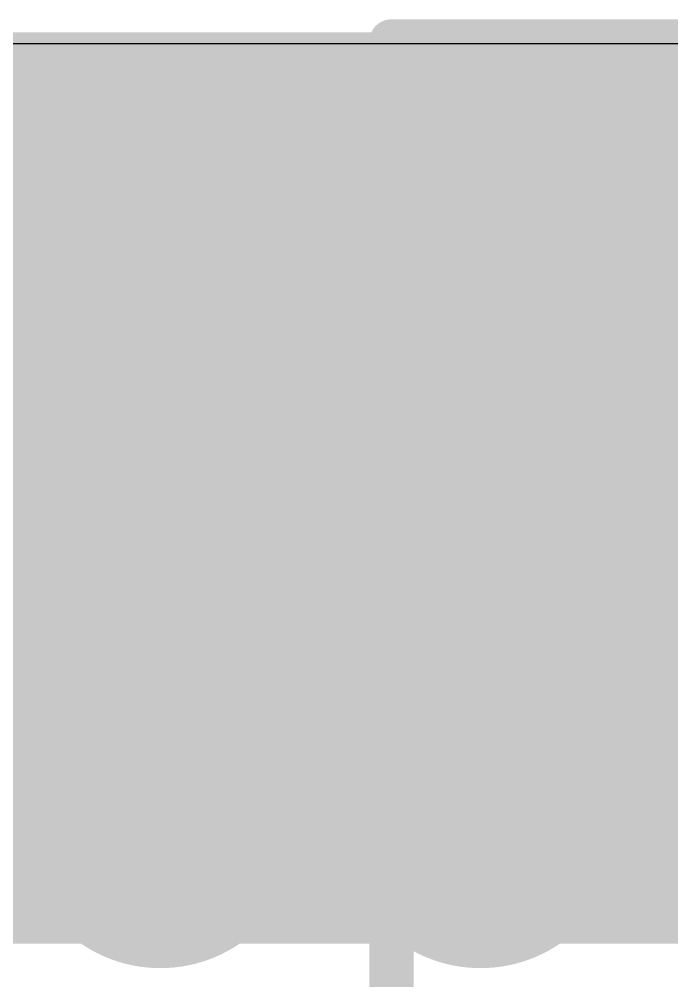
# Model space of a CAD drawing. Header units: inches. Extents: x -4 to 5258, y -4 to 5281.
# Drawn here: x 101.127 to 102.991, y 24.616 to 27.363 of the extents above; entities that cross this region are included whole.
import ezdxf

# ---------------------------------------------------------------- set-up
doc = ezdxf.new("R2010")
doc.units = ezdxf.units.IN
for name, color, linetype in [('Bottom Layer', 5, 'Continuous'), ('Bottom Solder', 6, 'Continuous'), ('Drill Drawing', 1, 'Continuous'), ('Layer 1', 16, 'Continuous'), ('Layer 2', 76, 'Continuous'), ('Top Layer', 1, 'Continuous'), ('Top Overlay', 2, 'Continuous'), ('Top Paste', 8, 'Continuous'), ('Top Solder', 216, 'Continuous'), ('Via Holes', 16, 'Continuous')]:
    doc.layers.add(name, color=color, linetype=linetype)

# ---------------------------------------------------------------- blocks, each defined once
blk = doc.blocks.new('RES_2010_66')
at = {"layer": 'Top Layer'}
blk.add_hatch(color=1, dxfattribs=at).paths.add_polyline_path([(-2.8, 1.4), (-1.9, 1.4), (-1.9, -1.4), (-2.8, -1.4)])
at = {"layer": 'Top Paste'}
blk.add_hatch(color=8, dxfattribs=at).paths.add_polyline_path([(-2.8, 1.4), (-1.9, 1.4), (-1.9, -1.4), (-2.8, -1.4)])
at = {"layer": 'Top Solder'}
blk.add_hatch(color=216, dxfattribs=at).paths.add_polyline_path([(-2.9016, 1.5016), (-1.7984, 1.5016), (-1.7984, -1.5016), (-2.9016, -1.5016)])
at = {"layer": 'Top Overlay'}
for points in [[(-2.921, -1.524, 0.127, 0.127, 0), (-2.921, 1.524, 0.127, 0.127, 0)], [(2.921, -1.524, 0.127, 0.127, 0), (-2.921, -1.524, 0.127, 0.127, 0)]]:
    blk.add_lwpolyline(points, format="xyseb", dxfattribs=at)
blk.add_lwpolyline([(-2.9527, -1.524, 0.0635, 0.0635, 1), (-2.8893, -1.524, 0.0635, 0.0635, 1)], format="xyseb", close=True, dxfattribs=at)
blk.add_lwpolyline([(-2.9527, -1.524, 0.0635, 0.0635, 1), (-2.8893, -1.524, 0.0635, 0.0635, 1)], format="xyseb", close=True, dxfattribs=at)

msp = doc.modelspace()

# ---------------------------------------------------------------- hatches: boundary and pattern name
at = {"layer": 'Bottom Layer'}
h = msp.add_hatch(color=5, dxfattribs=at)
edge = h.paths.add_edge_path()
edge.add_arc((101.5301, 26.7808), 0.3, 0, 360)
h = msp.add_hatch(color=5, dxfattribs=at)
edge = h.paths.add_edge_path()
edge.add_arc((101.5301, 25.9172), 0.3, 0, 360)
h = msp.add_hatch(color=5, dxfattribs=at)
edge = h.paths.add_edge_path()
edge.add_arc((102.4445, 25.9172), 0.3, 0, 360)
h = msp.add_hatch(color=5, dxfattribs=at)
edge = h.paths.add_edge_path()
edge.add_arc((101.5301, 25.0536), 0.3, 0, 360)
h = msp.add_hatch(color=5, dxfattribs=at)
edge = h.paths.add_edge_path()
edge.add_arc((102.4445, 25.0536), 0.3, 0, 360)
at = {"layer": 'Bottom Solder'}
h = msp.add_hatch(color=6, dxfattribs=at)
edge = h.paths.add_edge_path()
edge.add_arc((101.5301, 26.7808), 0.4016, 0, 360)
h = msp.add_hatch(color=6, dxfattribs=at)
edge = h.paths.add_edge_path()
edge.add_arc((101.5301, 25.9172), 0.4016, 0, 360)
h = msp.add_hatch(color=6, dxfattribs=at)
edge = h.paths.add_edge_path()
edge.add_arc((102.4445, 25.9172), 0.4016, 0, 360)
h = msp.add_hatch(color=6, dxfattribs=at)
edge = h.paths.add_edge_path()
edge.add_arc((101.5301, 25.0536), 0.4016, 0, 360)
h = msp.add_hatch(color=6, dxfattribs=at)
edge = h.paths.add_edge_path()
edge.add_arc((102.4445, 25.0536), 0.4016, 0, 360)
at = {"layer": 'Layer 1'}
h = msp.add_hatch(color=16, dxfattribs=at)
edge = h.paths.add_edge_path()
edge.add_arc((101.5301, 26.7808), 0.3, 0, 360)
h = msp.add_hatch(color=16, dxfattribs=at)
edge = h.paths.add_edge_path()
edge.add_arc((101.5301, 25.9172), 0.3, 0, 360)
h = msp.add_hatch(color=16, dxfattribs=at)
edge = h.paths.add_edge_path()
edge.add_arc((102.4445, 25.9172), 0.3, 0, 360)
h = msp.add_hatch(color=16, dxfattribs=at)
edge = h.paths.add_edge_path()
edge.add_arc((101.5301, 25.0536), 0.3, 0, 360)
h = msp.add_hatch(color=16, dxfattribs=at)
edge = h.paths.add_edge_path()
edge.add_arc((102.4445, 25.0536), 0.3, 0, 360)
at = {"layer": 'Layer 2'}
h = msp.add_hatch(color=76, dxfattribs=at)
edge = h.paths.add_edge_path()
edge.add_arc((101.5301, 26.7808), 0.3, 0, 360)
h = msp.add_hatch(color=76, dxfattribs=at)
edge = h.paths.add_edge_path()
edge.add_arc((101.5301, 25.9172), 0.3, 0, 360)
h = msp.add_hatch(color=76, dxfattribs=at)
edge = h.paths.add_edge_path()
edge.add_arc((102.4445, 25.9172), 0.3, 0, 360)
h = msp.add_hatch(color=76, dxfattribs=at)
edge = h.paths.add_edge_path()
edge.add_arc((101.5301, 25.0536), 0.3, 0, 360)
h = msp.add_hatch(color=76, dxfattribs=at)
edge = h.paths.add_edge_path()
edge.add_arc((102.4445, 25.0536), 0.3, 0, 360)
at = {"layer": 'Top Layer'}
msp.add_hatch(color=1, dxfattribs=at).paths.add_polyline_path([(106.3405, 27.3251), (101.1005, 27.3251), (101.1005, 24.7222), (106.3405, 24.7222)])
h = msp.add_hatch(color=1, dxfattribs=at)
edge = h.paths.add_edge_path()
edge.add_arc((101.5301, 26.7808), 0.3, 0, 360)
h = msp.add_hatch(color=1, dxfattribs=at)
edge = h.paths.add_edge_path()
edge.add_arc((101.5301, 25.9172), 0.3, 0, 360)
h = msp.add_hatch(color=1, dxfattribs=at)
edge = h.paths.add_edge_path()
edge.add_arc((102.4445, 25.9172), 0.3, 0, 360)
h = msp.add_hatch(color=1, dxfattribs=at)
edge = h.paths.add_edge_path()
edge.add_arc((101.5301, 25.0536), 0.3, 0, 360)
h = msp.add_hatch(color=1, dxfattribs=at)
edge = h.paths.add_edge_path()
edge.add_arc((102.4445, 25.0536), 0.3, 0, 360)
at = {"layer": 'Top Solder'}
h = msp.add_hatch(color=216, dxfattribs=at)
edge = h.paths.add_edge_path()
edge.add_arc((101.5301, 26.7808), 0.4016, 0, 360)
h = msp.add_hatch(color=216, dxfattribs=at)
edge = h.paths.add_edge_path()
edge.add_arc((101.5301, 25.9172), 0.4016, 0, 360)
h = msp.add_hatch(color=216, dxfattribs=at)
edge = h.paths.add_edge_path()
edge.add_arc((102.4445, 25.9172), 0.4016, 0, 360)
h = msp.add_hatch(color=216, dxfattribs=at)
edge = h.paths.add_edge_path()
edge.add_arc((101.5301, 25.0536), 0.4016, 0, 360)
h = msp.add_hatch(color=216, dxfattribs=at)
edge = h.paths.add_edge_path()
edge.add_arc((102.4445, 25.0536), 0.4016, 0, 360)
at = {"layer": 'Via Holes'}
h = msp.add_hatch(color=7, dxfattribs=at)
edge = h.paths.add_edge_path()
edge.add_arc((101.5301, 26.7808), 0.15, 0, 360)
h = msp.add_hatch(color=7, dxfattribs=at)
edge = h.paths.add_edge_path()
edge.add_arc((101.5301, 25.9172), 0.15, 0, 360)
h = msp.add_hatch(color=7, dxfattribs=at)
edge = h.paths.add_edge_path()
edge.add_arc((102.4445, 25.9172), 0.15, 0, 360)
h = msp.add_hatch(color=7, dxfattribs=at)
edge = h.paths.add_edge_path()
edge.add_arc((101.5301, 25.0536), 0.15, 0, 360)
h = msp.add_hatch(color=7, dxfattribs=at)
edge = h.paths.add_edge_path()
edge.add_arc((102.4445, 25.0536), 0.15, 0, 360)

# ---------------------------------------------------------------- linework, layer by layer
at = {"layer": 'Drill Drawing'}
for points in [[(101.4031, 26.9078, 0.0508, 0.0508, 0), (101.4031, 27.0348, 0.0508, 0.0508, 0)], [(101.4031, 27.0348, 0.0508, 0.0508, 0), (101.6571, 27.0348, 0.0508, 0.0508, 0)], [(101.6571, 26.9078, 0.0508, 0.0508, 0), (101.6571, 27.0348, 0.0508, 0.0508, 0)], [(101.4539, 26.857, 0.0508, 0.0508, 0), (101.4539, 26.9332, 0.0508, 0.0508, 0)], [(101.4539, 26.9332, 0.0508, 0.0508, 0), (101.6063, 26.9332, 0.0508, 0.0508, 0)], [(101.6063, 26.857, 0.0508, 0.0508, 0), (101.6063, 26.9332, 0.0508, 0.0508, 0)], [(101.2761, 26.6538, 0.0508, 0.0508, 0), (101.2761, 26.9078, 0.0508, 0.0508, 0)], [(101.2761, 26.9078, 0.0508, 0.0508, 0), (101.4031, 26.9078, 0.0508, 0.0508, 0)], [(101.6571, 26.9078, 0.0508, 0.0508, 0), (101.7841, 26.9078, 0.0508, 0.0508, 0)], [(101.7841, 26.6538, 0.0508, 0.0508, 0), (101.7841, 26.9078, 0.0508, 0.0508, 0)], [(101.3777, 26.7046, 0.0508, 0.0508, 0), (101.3777, 26.857, 0.0508, 0.0508, 0)], [(101.3777, 26.857, 0.0508, 0.0508, 0), (101.4539, 26.857, 0.0508, 0.0508, 0)], [(101.6063, 26.857, 0.0508, 0.0508, 0), (101.6825, 26.857, 0.0508, 0.0508, 0)], [(101.6825, 26.7046, 0.0508, 0.0508, 0), (101.6825, 26.857, 0.0508, 0.0508, 0)], [(101.3777, 26.7046, 0.0508, 0.0508, 0), (101.4539, 26.7046, 0.0508, 0.0508, 0)], [(101.4539, 26.6284, 0.0508, 0.0508, 0), (101.4539, 26.7046, 0.0508, 0.0508, 0)], [(101.6063, 26.7046, 0.0508, 0.0508, 0), (101.6825, 26.7046, 0.0508, 0.0508, 0)], [(101.6063, 26.6284, 0.0508, 0.0508, 0), (101.6063, 26.7046, 0.0508, 0.0508, 0)], [(101.2761, 26.6538, 0.0508, 0.0508, 0), (101.4031, 26.6538, 0.0508, 0.0508, 0)], [(101.4031, 26.5268, 0.0508, 0.0508, 0), (101.4031, 26.6538, 0.0508, 0.0508, 0)], [(101.6571, 26.6538, 0.0508, 0.0508, 0), (101.7841, 26.6538, 0.0508, 0.0508, 0)], [(101.6571, 26.5268, 0.0508, 0.0508, 0), (101.6571, 26.6538, 0.0508, 0.0508, 0)], [(101.4539, 26.6284, 0.0508, 0.0508, 0), (101.6063, 26.6284, 0.0508, 0.0508, 0)], [(101.4031, 26.5268, 0.0508, 0.0508, 0), (101.6571, 26.5268, 0.0508, 0.0508, 0)], [(101.4031, 26.0442, 0.0508, 0.0508, 0), (101.4031, 26.1712, 0.0508, 0.0508, 0)], [(101.4031, 26.1712, 0.0508, 0.0508, 0), (101.6571, 26.1712, 0.0508, 0.0508, 0)], [(101.6571, 26.0442, 0.0508, 0.0508, 0), (101.6571, 26.1712, 0.0508, 0.0508, 0)], [(102.3175, 26.0442, 0.0508, 0.0508, 0), (102.3175, 26.1712, 0.0508, 0.0508, 0)], [(102.3175, 26.1712, 0.0508, 0.0508, 0), (102.5715, 26.1712, 0.0508, 0.0508, 0)], [(102.5715, 26.0442, 0.0508, 0.0508, 0), (102.5715, 26.1712, 0.0508, 0.0508, 0)], [(101.4539, 25.9934, 0.0508, 0.0508, 0), (101.4539, 26.0696, 0.0508, 0.0508, 0)], [(101.4539, 26.0696, 0.0508, 0.0508, 0), (101.6063, 26.0696, 0.0508, 0.0508, 0)], [(101.6063, 25.9934, 0.0508, 0.0508, 0), (101.6063, 26.0696, 0.0508, 0.0508, 0)], [(102.3683, 25.9934, 0.0508, 0.0508, 0), (102.3683, 26.0696, 0.0508, 0.0508, 0)], [(102.3683, 26.0696, 0.0508, 0.0508, 0), (102.5207, 26.0696, 0.0508, 0.0508, 0)], [(102.5207, 25.9934, 0.0508, 0.0508, 0), (102.5207, 26.0696, 0.0508, 0.0508, 0)], [(101.2761, 25.7902, 0.0508, 0.0508, 0), (101.2761, 26.0442, 0.0508, 0.0508, 0)], [(101.2761, 26.0442, 0.0508, 0.0508, 0), (101.4031, 26.0442, 0.0508, 0.0508, 0)], [(101.6571, 26.0442, 0.0508, 0.0508, 0), (101.7841, 26.0442, 0.0508, 0.0508, 0)], [(101.7841, 25.7902, 0.0508, 0.0508, 0), (101.7841, 26.0442, 0.0508, 0.0508, 0)], [(102.1905, 25.7902, 0.0508, 0.0508, 0), (102.1905, 26.0442, 0.0508, 0.0508, 0)], [(102.1905, 26.0442, 0.0508, 0.0508, 0), (102.3175, 26.0442, 0.0508, 0.0508, 0)], [(102.5715, 26.0442, 0.0508, 0.0508, 0), (102.6985, 26.0442, 0.0508, 0.0508, 0)], [(102.6985, 25.7902, 0.0508, 0.0508, 0), (102.6985, 26.0442, 0.0508, 0.0508, 0)], [(101.3777, 25.841, 0.0508, 0.0508, 0), (101.3777, 25.9934, 0.0508, 0.0508, 0)], [(101.3777, 25.9934, 0.0508, 0.0508, 0), (101.4539, 25.9934, 0.0508, 0.0508, 0)], [(101.6063, 25.9934, 0.0508, 0.0508, 0), (101.6825, 25.9934, 0.0508, 0.0508, 0)], [(101.6825, 25.841, 0.0508, 0.0508, 0), (101.6825, 25.9934, 0.0508, 0.0508, 0)], [(102.2921, 25.841, 0.0508, 0.0508, 0), (102.2921, 25.9934, 0.0508, 0.0508, 0)], [(102.2921, 25.9934, 0.0508, 0.0508, 0), (102.3683, 25.9934, 0.0508, 0.0508, 0)], [(102.5207, 25.9934, 0.0508, 0.0508, 0), (102.5969, 25.9934, 0.0508, 0.0508, 0)], [(102.5969, 25.841, 0.0508, 0.0508, 0), (102.5969, 25.9934, 0.0508, 0.0508, 0)], [(101.3777, 25.841, 0.0508, 0.0508, 0), (101.4539, 25.841, 0.0508, 0.0508, 0)], [(101.4539, 25.7648, 0.0508, 0.0508, 0), (101.4539, 25.841, 0.0508, 0.0508, 0)], [(101.6063, 25.841, 0.0508, 0.0508, 0), (101.6825, 25.841, 0.0508, 0.0508, 0)], [(101.6063, 25.7648, 0.0508, 0.0508, 0), (101.6063, 25.841, 0.0508, 0.0508, 0)], [(102.2921, 25.841, 0.0508, 0.0508, 0), (102.3683, 25.841, 0.0508, 0.0508, 0)], [(102.3683, 25.7648, 0.0508, 0.0508, 0), (102.3683, 25.841, 0.0508, 0.0508, 0)], [(102.5207, 25.841, 0.0508, 0.0508, 0), (102.5969, 25.841, 0.0508, 0.0508, 0)], [(102.5207, 25.7648, 0.0508, 0.0508, 0), (102.5207, 25.841, 0.0508, 0.0508, 0)], [(101.2761, 25.7902, 0.0508, 0.0508, 0), (101.4031, 25.7902, 0.0508, 0.0508, 0)], [(101.4031, 25.6632, 0.0508, 0.0508, 0), (101.4031, 25.7902, 0.0508, 0.0508, 0)], [(101.6571, 25.7902, 0.0508, 0.0508, 0), (101.7841, 25.7902, 0.0508, 0.0508, 0)], [(101.6571, 25.6632, 0.0508, 0.0508, 0), (101.6571, 25.7902, 0.0508, 0.0508, 0)], [(102.1905, 25.7902, 0.0508, 0.0508, 0), (102.3175, 25.7902, 0.0508, 0.0508, 0)], [(102.3175, 25.6632, 0.0508, 0.0508, 0), (102.3175, 25.7902, 0.0508, 0.0508, 0)], [(102.5715, 25.7902, 0.0508, 0.0508, 0), (102.6985, 25.7902, 0.0508, 0.0508, 0)], [(102.5715, 25.6632, 0.0508, 0.0508, 0), (102.5715, 25.7902, 0.0508, 0.0508, 0)], [(101.4539, 25.7648, 0.0508, 0.0508, 0), (101.6063, 25.7648, 0.0508, 0.0508, 0)], [(102.3683, 25.7648, 0.0508, 0.0508, 0), (102.5207, 25.7648, 0.0508, 0.0508, 0)], [(101.4031, 25.6632, 0.0508, 0.0508, 0), (101.6571, 25.6632, 0.0508, 0.0508, 0)], [(102.3175, 25.6632, 0.0508, 0.0508, 0), (102.5715, 25.6632, 0.0508, 0.0508, 0)], [(101.4031, 25.1806, 0.0508, 0.0508, 0), (101.4031, 25.3076, 0.0508, 0.0508, 0)], [(101.4031, 25.3076, 0.0508, 0.0508, 0), (101.6571, 25.3076, 0.0508, 0.0508, 0)], [(101.6571, 25.1806, 0.0508, 0.0508, 0), (101.6571, 25.3076, 0.0508, 0.0508, 0)], [(102.3175, 25.1806, 0.0508, 0.0508, 0), (102.3175, 25.3076, 0.0508, 0.0508, 0)], [(102.3175, 25.3076, 0.0508, 0.0508, 0), (102.5715, 25.3076, 0.0508, 0.0508, 0)], [(102.5715, 25.1806, 0.0508, 0.0508, 0), (102.5715, 25.3076, 0.0508, 0.0508, 0)], [(101.4539, 25.1298, 0.0508, 0.0508, 0), (101.4539, 25.206, 0.0508, 0.0508, 0)], [(101.4539, 25.206, 0.0508, 0.0508, 0), (101.6063, 25.206, 0.0508, 0.0508, 0)], [(101.6063, 25.1298, 0.0508, 0.0508, 0), (101.6063, 25.206, 0.0508, 0.0508, 0)], [(102.3683, 25.1298, 0.0508, 0.0508, 0), (102.3683, 25.206, 0.0508, 0.0508, 0)], [(102.3683, 25.206, 0.0508, 0.0508, 0), (102.5207, 25.206, 0.0508, 0.0508, 0)], [(102.5207, 25.1298, 0.0508, 0.0508, 0), (102.5207, 25.206, 0.0508, 0.0508, 0)], [(101.2761, 24.9266, 0.0508, 0.0508, 0), (101.2761, 25.1806, 0.0508, 0.0508, 0)], [(101.2761, 25.1806, 0.0508, 0.0508, 0), (101.4031, 25.1806, 0.0508, 0.0508, 0)], [(101.6571, 25.1806, 0.0508, 0.0508, 0), (101.7841, 25.1806, 0.0508, 0.0508, 0)], [(101.7841, 24.9266, 0.0508, 0.0508, 0), (101.7841, 25.1806, 0.0508, 0.0508, 0)], [(102.1905, 24.9266, 0.0508, 0.0508, 0), (102.1905, 25.1806, 0.0508, 0.0508, 0)], [(102.1905, 25.1806, 0.0508, 0.0508, 0), (102.3175, 25.1806, 0.0508, 0.0508, 0)], [(102.5715, 25.1806, 0.0508, 0.0508, 0), (102.6985, 25.1806, 0.0508, 0.0508, 0)], [(102.6985, 24.9266, 0.0508, 0.0508, 0), (102.6985, 25.1806, 0.0508, 0.0508, 0)], [(101.3777, 24.9774, 0.0508, 0.0508, 0), (101.3777, 25.1298, 0.0508, 0.0508, 0)], [(101.3777, 25.1298, 0.0508, 0.0508, 0), (101.4539, 25.1298, 0.0508, 0.0508, 0)], [(101.6063, 25.1298, 0.0508, 0.0508, 0), (101.6825, 25.1298, 0.0508, 0.0508, 0)], [(101.6825, 24.9774, 0.0508, 0.0508, 0), (101.6825, 25.1298, 0.0508, 0.0508, 0)], [(102.2921, 24.9774, 0.0508, 0.0508, 0), (102.2921, 25.1298, 0.0508, 0.0508, 0)], [(102.2921, 25.1298, 0.0508, 0.0508, 0), (102.3683, 25.1298, 0.0508, 0.0508, 0)], [(102.5207, 25.1298, 0.0508, 0.0508, 0), (102.5969, 25.1298, 0.0508, 0.0508, 0)], [(102.5969, 24.9774, 0.0508, 0.0508, 0), (102.5969, 25.1298, 0.0508, 0.0508, 0)], [(101.3777, 24.9774, 0.0508, 0.0508, 0), (101.4539, 24.9774, 0.0508, 0.0508, 0)], [(101.4539, 24.9012, 0.0508, 0.0508, 0), (101.4539, 24.9774, 0.0508, 0.0508, 0)], [(101.6063, 24.9774, 0.0508, 0.0508, 0), (101.6825, 24.9774, 0.0508, 0.0508, 0)], [(101.6063, 24.9012, 0.0508, 0.0508, 0), (101.6063, 24.9774, 0.0508, 0.0508, 0)], [(102.2921, 24.9774, 0.0508, 0.0508, 0), (102.3683, 24.9774, 0.0508, 0.0508, 0)], [(102.3683, 24.9012, 0.0508, 0.0508, 0), (102.3683, 24.9774, 0.0508, 0.0508, 0)], [(102.5207, 24.9774, 0.0508, 0.0508, 0), (102.5969, 24.9774, 0.0508, 0.0508, 0)], [(102.5207, 24.9012, 0.0508, 0.0508, 0), (102.5207, 24.9774, 0.0508, 0.0508, 0)], [(101.2761, 24.9266, 0.0508, 0.0508, 0), (101.4031, 24.9266, 0.0508, 0.0508, 0)], [(101.4031, 24.7996, 0.0508, 0.0508, 0), (101.4031, 24.9266, 0.0508, 0.0508, 0)], [(101.6571, 24.9266, 0.0508, 0.0508, 0), (101.7841, 24.9266, 0.0508, 0.0508, 0)], [(101.6571, 24.7996, 0.0508, 0.0508, 0), (101.6571, 24.9266, 0.0508, 0.0508, 0)], [(102.1905, 24.9266, 0.0508, 0.0508, 0), (102.3175, 24.9266, 0.0508, 0.0508, 0)], [(102.3175, 24.7996, 0.0508, 0.0508, 0), (102.3175, 24.9266, 0.0508, 0.0508, 0)], [(102.5715, 24.9266, 0.0508, 0.0508, 0), (102.6985, 24.9266, 0.0508, 0.0508, 0)], [(102.5715, 24.7996, 0.0508, 0.0508, 0), (102.5715, 24.9266, 0.0508, 0.0508, 0)], [(101.4539, 24.9012, 0.0508, 0.0508, 0), (101.6063, 24.9012, 0.0508, 0.0508, 0)], [(102.3683, 24.9012, 0.0508, 0.0508, 0), (102.5207, 24.9012, 0.0508, 0.0508, 0)], [(101.4031, 24.7996, 0.0508, 0.0508, 0), (101.6571, 24.7996, 0.0508, 0.0508, 0)], [(102.3175, 24.7996, 0.0508, 0.0508, 0), (102.5715, 24.7996, 0.0508, 0.0508, 0)]]:
    msp.add_lwpolyline(points, format="xyseb", dxfattribs=at)
for points in [[(101.3904, 27.0348, 0.0254, 0.0254, 1), (101.4158, 27.0348, 0.0254, 0.0254, 1)], [(101.3904, 27.0348, 0.0254, 0.0254, 1), (101.4158, 27.0348, 0.0254, 0.0254, 1)], [(101.6444, 27.0348, 0.0254, 0.0254, 1), (101.6698, 27.0348, 0.0254, 0.0254, 1)], [(101.6444, 27.0348, 0.0254, 0.0254, 1), (101.6698, 27.0348, 0.0254, 0.0254, 1)], [(101.4412, 26.9332, 0.0254, 0.0254, 1), (101.4666, 26.9332, 0.0254, 0.0254, 1)], [(101.4412, 26.9332, 0.0254, 0.0254, 1), (101.4666, 26.9332, 0.0254, 0.0254, 1)], [(101.5936, 26.9332, 0.0254, 0.0254, 1), (101.619, 26.9332, 0.0254, 0.0254, 1)], [(101.5936, 26.9332, 0.0254, 0.0254, 1), (101.619, 26.9332, 0.0254, 0.0254, 1)], [(101.2634, 26.9078, 0.0254, 0.0254, 1), (101.2888, 26.9078, 0.0254, 0.0254, 1)], [(101.2634, 26.9078, 0.0254, 0.0254, 1), (101.2888, 26.9078, 0.0254, 0.0254, 1)], [(101.3904, 26.9078, 0.0254, 0.0254, 1), (101.4158, 26.9078, 0.0254, 0.0254, 1)], [(101.3904, 26.9078, 0.0254, 0.0254, 1), (101.4158, 26.9078, 0.0254, 0.0254, 1)], [(101.6444, 26.9078, 0.0254, 0.0254, 1), (101.6698, 26.9078, 0.0254, 0.0254, 1)], [(101.6444, 26.9078, 0.0254, 0.0254, 1), (101.6698, 26.9078, 0.0254, 0.0254, 1)], [(101.7714, 26.9078, 0.0254, 0.0254, 1), (101.7968, 26.9078, 0.0254, 0.0254, 1)], [(101.7714, 26.9078, 0.0254, 0.0254, 1), (101.7968, 26.9078, 0.0254, 0.0254, 1)], [(101.365, 26.857, 0.0254, 0.0254, 1), (101.3904, 26.857, 0.0254, 0.0254, 1)], [(101.365, 26.857, 0.0254, 0.0254, 1), (101.3904, 26.857, 0.0254, 0.0254, 1)], [(101.4412, 26.857, 0.0254, 0.0254, 1), (101.4666, 26.857, 0.0254, 0.0254, 1)], [(101.4412, 26.857, 0.0254, 0.0254, 1), (101.4666, 26.857, 0.0254, 0.0254, 1)], [(101.5936, 26.857, 0.0254, 0.0254, 1), (101.619, 26.857, 0.0254, 0.0254, 1)], [(101.5936, 26.857, 0.0254, 0.0254, 1), (101.619, 26.857, 0.0254, 0.0254, 1)], [(101.6698, 26.857, 0.0254, 0.0254, 1), (101.6952, 26.857, 0.0254, 0.0254, 1)], [(101.6698, 26.857, 0.0254, 0.0254, 1), (101.6952, 26.857, 0.0254, 0.0254, 1)], [(101.365, 26.7046, 0.0254, 0.0254, 1), (101.3904, 26.7046, 0.0254, 0.0254, 1)], [(101.365, 26.7046, 0.0254, 0.0254, 1), (101.3904, 26.7046, 0.0254, 0.0254, 1)], [(101.4412, 26.7046, 0.0254, 0.0254, 1), (101.4666, 26.7046, 0.0254, 0.0254, 1)], [(101.4412, 26.7046, 0.0254, 0.0254, 1), (101.4666, 26.7046, 0.0254, 0.0254, 1)], [(101.5936, 26.7046, 0.0254, 0.0254, 1), (101.619, 26.7046, 0.0254, 0.0254, 1)], [(101.5936, 26.7046, 0.0254, 0.0254, 1), (101.619, 26.7046, 0.0254, 0.0254, 1)], [(101.6698, 26.7046, 0.0254, 0.0254, 1), (101.6952, 26.7046, 0.0254, 0.0254, 1)], [(101.6698, 26.7046, 0.0254, 0.0254, 1), (101.6952, 26.7046, 0.0254, 0.0254, 1)], [(101.2634, 26.6538, 0.0254, 0.0254, 1), (101.2888, 26.6538, 0.0254, 0.0254, 1)], [(101.2634, 26.6538, 0.0254, 0.0254, 1), (101.2888, 26.6538, 0.0254, 0.0254, 1)], [(101.3904, 26.6538, 0.0254, 0.0254, 1), (101.4158, 26.6538, 0.0254, 0.0254, 1)], [(101.3904, 26.6538, 0.0254, 0.0254, 1), (101.4158, 26.6538, 0.0254, 0.0254, 1)], [(101.6444, 26.6538, 0.0254, 0.0254, 1), (101.6698, 26.6538, 0.0254, 0.0254, 1)], [(101.6444, 26.6538, 0.0254, 0.0254, 1), (101.6698, 26.6538, 0.0254, 0.0254, 1)], [(101.7714, 26.6538, 0.0254, 0.0254, 1), (101.7968, 26.6538, 0.0254, 0.0254, 1)], [(101.7714, 26.6538, 0.0254, 0.0254, 1), (101.7968, 26.6538, 0.0254, 0.0254, 1)], [(101.4412, 26.6284, 0.0254, 0.0254, 1), (101.4666, 26.6284, 0.0254, 0.0254, 1)], [(101.4412, 26.6284, 0.0254, 0.0254, 1), (101.4666, 26.6284, 0.0254, 0.0254, 1)], [(101.5936, 26.6284, 0.0254, 0.0254, 1), (101.619, 26.6284, 0.0254, 0.0254, 1)], [(101.5936, 26.6284, 0.0254, 0.0254, 1), (101.619, 26.6284, 0.0254, 0.0254, 1)], [(101.3904, 26.5268, 0.0254, 0.0254, 1), (101.4158, 26.5268, 0.0254, 0.0254, 1)], [(101.3904, 26.5268, 0.0254, 0.0254, 1), (101.4158, 26.5268, 0.0254, 0.0254, 1)], [(101.6444, 26.5268, 0.0254, 0.0254, 1), (101.6698, 26.5268, 0.0254, 0.0254, 1)], [(101.6444, 26.5268, 0.0254, 0.0254, 1), (101.6698, 26.5268, 0.0254, 0.0254, 1)], [(101.3904, 26.1712, 0.0254, 0.0254, 1), (101.4158, 26.1712, 0.0254, 0.0254, 1)], [(101.3904, 26.1712, 0.0254, 0.0254, 1), (101.4158, 26.1712, 0.0254, 0.0254, 1)], [(101.6444, 26.1712, 0.0254, 0.0254, 1), (101.6698, 26.1712, 0.0254, 0.0254, 1)], [(101.6444, 26.1712, 0.0254, 0.0254, 1), (101.6698, 26.1712, 0.0254, 0.0254, 1)], [(102.3048, 26.1712, 0.0254, 0.0254, 1), (102.3302, 26.1712, 0.0254, 0.0254, 1)], [(102.3048, 26.1712, 0.0254, 0.0254, 1), (102.3302, 26.1712, 0.0254, 0.0254, 1)], [(102.5588, 26.1712, 0.0254, 0.0254, 1), (102.5842, 26.1712, 0.0254, 0.0254, 1)], [(102.5588, 26.1712, 0.0254, 0.0254, 1), (102.5842, 26.1712, 0.0254, 0.0254, 1)], [(101.4412, 26.0696, 0.0254, 0.0254, 1), (101.4666, 26.0696, 0.0254, 0.0254, 1)], [(101.4412, 26.0696, 0.0254, 0.0254, 1), (101.4666, 26.0696, 0.0254, 0.0254, 1)], [(101.5936, 26.0696, 0.0254, 0.0254, 1), (101.619, 26.0696, 0.0254, 0.0254, 1)], [(101.5936, 26.0696, 0.0254, 0.0254, 1), (101.619, 26.0696, 0.0254, 0.0254, 1)], [(102.3556, 26.0696, 0.0254, 0.0254, 1), (102.381, 26.0696, 0.0254, 0.0254, 1)], [(102.3556, 26.0696, 0.0254, 0.0254, 1), (102.381, 26.0696, 0.0254, 0.0254, 1)], [(102.508, 26.0696, 0.0254, 0.0254, 1), (102.5334, 26.0696, 0.0254, 0.0254, 1)], [(102.508, 26.0696, 0.0254, 0.0254, 1), (102.5334, 26.0696, 0.0254, 0.0254, 1)], [(101.2634, 26.0442, 0.0254, 0.0254, 1), (101.2888, 26.0442, 0.0254, 0.0254, 1)], [(101.2634, 26.0442, 0.0254, 0.0254, 1), (101.2888, 26.0442, 0.0254, 0.0254, 1)], [(101.3904, 26.0442, 0.0254, 0.0254, 1), (101.4158, 26.0442, 0.0254, 0.0254, 1)], [(101.3904, 26.0442, 0.0254, 0.0254, 1), (101.4158, 26.0442, 0.0254, 0.0254, 1)], [(101.6444, 26.0442, 0.0254, 0.0254, 1), (101.6698, 26.0442, 0.0254, 0.0254, 1)], [(101.6444, 26.0442, 0.0254, 0.0254, 1), (101.6698, 26.0442, 0.0254, 0.0254, 1)], [(101.7714, 26.0442, 0.0254, 0.0254, 1), (101.7968, 26.0442, 0.0254, 0.0254, 1)], [(101.7714, 26.0442, 0.0254, 0.0254, 1), (101.7968, 26.0442, 0.0254, 0.0254, 1)], [(102.1778, 26.0442, 0.0254, 0.0254, 1), (102.2032, 26.0442, 0.0254, 0.0254, 1)], [(102.1778, 26.0442, 0.0254, 0.0254, 1), (102.2032, 26.0442, 0.0254, 0.0254, 1)], [(102.3048, 26.0442, 0.0254, 0.0254, 1), (102.3302, 26.0442, 0.0254, 0.0254, 1)], [(102.3048, 26.0442, 0.0254, 0.0254, 1), (102.3302, 26.0442, 0.0254, 0.0254, 1)], [(102.5588, 26.0442, 0.0254, 0.0254, 1), (102.5842, 26.0442, 0.0254, 0.0254, 1)], [(102.5588, 26.0442, 0.0254, 0.0254, 1), (102.5842, 26.0442, 0.0254, 0.0254, 1)], [(102.6858, 26.0442, 0.0254, 0.0254, 1), (102.7112, 26.0442, 0.0254, 0.0254, 1)], [(102.6858, 26.0442, 0.0254, 0.0254, 1), (102.7112, 26.0442, 0.0254, 0.0254, 1)], [(101.365, 25.9934, 0.0254, 0.0254, 1), (101.3904, 25.9934, 0.0254, 0.0254, 1)], [(101.365, 25.9934, 0.0254, 0.0254, 1), (101.3904, 25.9934, 0.0254, 0.0254, 1)], [(101.4412, 25.9934, 0.0254, 0.0254, 1), (101.4666, 25.9934, 0.0254, 0.0254, 1)], [(101.4412, 25.9934, 0.0254, 0.0254, 1), (101.4666, 25.9934, 0.0254, 0.0254, 1)], [(101.5936, 25.9934, 0.0254, 0.0254, 1), (101.619, 25.9934, 0.0254, 0.0254, 1)], [(101.5936, 25.9934, 0.0254, 0.0254, 1), (101.619, 25.9934, 0.0254, 0.0254, 1)], [(101.6698, 25.9934, 0.0254, 0.0254, 1), (101.6952, 25.9934, 0.0254, 0.0254, 1)], [(101.6698, 25.9934, 0.0254, 0.0254, 1), (101.6952, 25.9934, 0.0254, 0.0254, 1)], [(102.2794, 25.9934, 0.0254, 0.0254, 1), (102.3048, 25.9934, 0.0254, 0.0254, 1)], [(102.2794, 25.9934, 0.0254, 0.0254, 1), (102.3048, 25.9934, 0.0254, 0.0254, 1)], [(102.3556, 25.9934, 0.0254, 0.0254, 1), (102.381, 25.9934, 0.0254, 0.0254, 1)], [(102.3556, 25.9934, 0.0254, 0.0254, 1), (102.381, 25.9934, 0.0254, 0.0254, 1)], [(102.508, 25.9934, 0.0254, 0.0254, 1), (102.5334, 25.9934, 0.0254, 0.0254, 1)], [(102.508, 25.9934, 0.0254, 0.0254, 1), (102.5334, 25.9934, 0.0254, 0.0254, 1)], [(102.5842, 25.9934, 0.0254, 0.0254, 1), (102.6096, 25.9934, 0.0254, 0.0254, 1)], [(102.5842, 25.9934, 0.0254, 0.0254, 1), (102.6096, 25.9934, 0.0254, 0.0254, 1)], [(101.365, 25.841, 0.0254, 0.0254, 1), (101.3904, 25.841, 0.0254, 0.0254, 1)], [(101.365, 25.841, 0.0254, 0.0254, 1), (101.3904, 25.841, 0.0254, 0.0254, 1)], [(101.4412, 25.841, 0.0254, 0.0254, 1), (101.4666, 25.841, 0.0254, 0.0254, 1)], [(101.4412, 25.841, 0.0254, 0.0254, 1), (101.4666, 25.841, 0.0254, 0.0254, 1)], [(101.5936, 25.841, 0.0254, 0.0254, 1), (101.619, 25.841, 0.0254, 0.0254, 1)], [(101.5936, 25.841, 0.0254, 0.0254, 1), (101.619, 25.841, 0.0254, 0.0254, 1)], [(101.6698, 25.841, 0.0254, 0.0254, 1), (101.6952, 25.841, 0.0254, 0.0254, 1)], [(101.6698, 25.841, 0.0254, 0.0254, 1), (101.6952, 25.841, 0.0254, 0.0254, 1)], [(102.2794, 25.841, 0.0254, 0.0254, 1), (102.3048, 25.841, 0.0254, 0.0254, 1)], [(102.2794, 25.841, 0.0254, 0.0254, 1), (102.3048, 25.841, 0.0254, 0.0254, 1)], [(102.3556, 25.841, 0.0254, 0.0254, 1), (102.381, 25.841, 0.0254, 0.0254, 1)], [(102.3556, 25.841, 0.0254, 0.0254, 1), (102.381, 25.841, 0.0254, 0.0254, 1)], [(102.508, 25.841, 0.0254, 0.0254, 1), (102.5334, 25.841, 0.0254, 0.0254, 1)], [(102.508, 25.841, 0.0254, 0.0254, 1), (102.5334, 25.841, 0.0254, 0.0254, 1)], [(102.5842, 25.841, 0.0254, 0.0254, 1), (102.6096, 25.841, 0.0254, 0.0254, 1)], [(102.5842, 25.841, 0.0254, 0.0254, 1), (102.6096, 25.841, 0.0254, 0.0254, 1)], [(101.2634, 25.7902, 0.0254, 0.0254, 1), (101.2888, 25.7902, 0.0254, 0.0254, 1)], [(101.2634, 25.7902, 0.0254, 0.0254, 1), (101.2888, 25.7902, 0.0254, 0.0254, 1)], [(101.3904, 25.7902, 0.0254, 0.0254, 1), (101.4158, 25.7902, 0.0254, 0.0254, 1)], [(101.3904, 25.7902, 0.0254, 0.0254, 1), (101.4158, 25.7902, 0.0254, 0.0254, 1)], [(101.6444, 25.7902, 0.0254, 0.0254, 1), (101.6698, 25.7902, 0.0254, 0.0254, 1)], [(101.6444, 25.7902, 0.0254, 0.0254, 1), (101.6698, 25.7902, 0.0254, 0.0254, 1)], [(101.7714, 25.7902, 0.0254, 0.0254, 1), (101.7968, 25.7902, 0.0254, 0.0254, 1)], [(101.7714, 25.7902, 0.0254, 0.0254, 1), (101.7968, 25.7902, 0.0254, 0.0254, 1)], [(102.1778, 25.7902, 0.0254, 0.0254, 1), (102.2032, 25.7902, 0.0254, 0.0254, 1)], [(102.1778, 25.7902, 0.0254, 0.0254, 1), (102.2032, 25.7902, 0.0254, 0.0254, 1)], [(102.3048, 25.7902, 0.0254, 0.0254, 1), (102.3302, 25.7902, 0.0254, 0.0254, 1)], [(102.3048, 25.7902, 0.0254, 0.0254, 1), (102.3302, 25.7902, 0.0254, 0.0254, 1)], [(102.5588, 25.7902, 0.0254, 0.0254, 1), (102.5842, 25.7902, 0.0254, 0.0254, 1)], [(102.5588, 25.7902, 0.0254, 0.0254, 1), (102.5842, 25.7902, 0.0254, 0.0254, 1)], [(102.6858, 25.7902, 0.0254, 0.0254, 1), (102.7112, 25.7902, 0.0254, 0.0254, 1)], [(102.6858, 25.7902, 0.0254, 0.0254, 1), (102.7112, 25.7902, 0.0254, 0.0254, 1)], [(101.4412, 25.7648, 0.0254, 0.0254, 1), (101.4666, 25.7648, 0.0254, 0.0254, 1)], [(101.4412, 25.7648, 0.0254, 0.0254, 1), (101.4666, 25.7648, 0.0254, 0.0254, 1)], [(101.5936, 25.7648, 0.0254, 0.0254, 1), (101.619, 25.7648, 0.0254, 0.0254, 1)], [(101.5936, 25.7648, 0.0254, 0.0254, 1), (101.619, 25.7648, 0.0254, 0.0254, 1)], [(102.3556, 25.7648, 0.0254, 0.0254, 1), (102.381, 25.7648, 0.0254, 0.0254, 1)], [(102.3556, 25.7648, 0.0254, 0.0254, 1), (102.381, 25.7648, 0.0254, 0.0254, 1)], [(102.508, 25.7648, 0.0254, 0.0254, 1), (102.5334, 25.7648, 0.0254, 0.0254, 1)], [(102.508, 25.7648, 0.0254, 0.0254, 1), (102.5334, 25.7648, 0.0254, 0.0254, 1)], [(101.3904, 25.6632, 0.0254, 0.0254, 1), (101.4158, 25.6632, 0.0254, 0.0254, 1)], [(101.3904, 25.6632, 0.0254, 0.0254, 1), (101.4158, 25.6632, 0.0254, 0.0254, 1)], [(101.6444, 25.6632, 0.0254, 0.0254, 1), (101.6698, 25.6632, 0.0254, 0.0254, 1)], [(101.6444, 25.6632, 0.0254, 0.0254, 1), (101.6698, 25.6632, 0.0254, 0.0254, 1)], [(102.3048, 25.6632, 0.0254, 0.0254, 1), (102.3302, 25.6632, 0.0254, 0.0254, 1)], [(102.3048, 25.6632, 0.0254, 0.0254, 1), (102.3302, 25.6632, 0.0254, 0.0254, 1)], [(102.5588, 25.6632, 0.0254, 0.0254, 1), (102.5842, 25.6632, 0.0254, 0.0254, 1)], [(102.5588, 25.6632, 0.0254, 0.0254, 1), (102.5842, 25.6632, 0.0254, 0.0254, 1)], [(101.3904, 25.3076, 0.0254, 0.0254, 1), (101.4158, 25.3076, 0.0254, 0.0254, 1)], [(101.3904, 25.3076, 0.0254, 0.0254, 1), (101.4158, 25.3076, 0.0254, 0.0254, 1)], [(101.6444, 25.3076, 0.0254, 0.0254, 1), (101.6698, 25.3076, 0.0254, 0.0254, 1)], [(101.6444, 25.3076, 0.0254, 0.0254, 1), (101.6698, 25.3076, 0.0254, 0.0254, 1)], [(102.3048, 25.3076, 0.0254, 0.0254, 1), (102.3302, 25.3076, 0.0254, 0.0254, 1)], [(102.3048, 25.3076, 0.0254, 0.0254, 1), (102.3302, 25.3076, 0.0254, 0.0254, 1)], [(102.5588, 25.3076, 0.0254, 0.0254, 1), (102.5842, 25.3076, 0.0254, 0.0254, 1)], [(102.5588, 25.3076, 0.0254, 0.0254, 1), (102.5842, 25.3076, 0.0254, 0.0254, 1)], [(101.4412, 25.206, 0.0254, 0.0254, 1), (101.4666, 25.206, 0.0254, 0.0254, 1)], [(101.4412, 25.206, 0.0254, 0.0254, 1), (101.4666, 25.206, 0.0254, 0.0254, 1)], [(101.5936, 25.206, 0.0254, 0.0254, 1), (101.619, 25.206, 0.0254, 0.0254, 1)], [(101.5936, 25.206, 0.0254, 0.0254, 1), (101.619, 25.206, 0.0254, 0.0254, 1)], [(102.3556, 25.206, 0.0254, 0.0254, 1), (102.381, 25.206, 0.0254, 0.0254, 1)], [(102.3556, 25.206, 0.0254, 0.0254, 1), (102.381, 25.206, 0.0254, 0.0254, 1)], [(102.508, 25.206, 0.0254, 0.0254, 1), (102.5334, 25.206, 0.0254, 0.0254, 1)], [(102.508, 25.206, 0.0254, 0.0254, 1), (102.5334, 25.206, 0.0254, 0.0254, 1)], [(101.2634, 25.1806, 0.0254, 0.0254, 1), (101.2888, 25.1806, 0.0254, 0.0254, 1)], [(101.2634, 25.1806, 0.0254, 0.0254, 1), (101.2888, 25.1806, 0.0254, 0.0254, 1)], [(101.3904, 25.1806, 0.0254, 0.0254, 1), (101.4158, 25.1806, 0.0254, 0.0254, 1)], [(101.3904, 25.1806, 0.0254, 0.0254, 1), (101.4158, 25.1806, 0.0254, 0.0254, 1)], [(101.6444, 25.1806, 0.0254, 0.0254, 1), (101.6698, 25.1806, 0.0254, 0.0254, 1)], [(101.6444, 25.1806, 0.0254, 0.0254, 1), (101.6698, 25.1806, 0.0254, 0.0254, 1)], [(101.7714, 25.1806, 0.0254, 0.0254, 1), (101.7968, 25.1806, 0.0254, 0.0254, 1)], [(101.7714, 25.1806, 0.0254, 0.0254, 1), (101.7968, 25.1806, 0.0254, 0.0254, 1)], [(102.1778, 25.1806, 0.0254, 0.0254, 1), (102.2032, 25.1806, 0.0254, 0.0254, 1)], [(102.1778, 25.1806, 0.0254, 0.0254, 1), (102.2032, 25.1806, 0.0254, 0.0254, 1)], [(102.3048, 25.1806, 0.0254, 0.0254, 1), (102.3302, 25.1806, 0.0254, 0.0254, 1)], [(102.3048, 25.1806, 0.0254, 0.0254, 1), (102.3302, 25.1806, 0.0254, 0.0254, 1)], [(102.5588, 25.1806, 0.0254, 0.0254, 1), (102.5842, 25.1806, 0.0254, 0.0254, 1)], [(102.5588, 25.1806, 0.0254, 0.0254, 1), (102.5842, 25.1806, 0.0254, 0.0254, 1)], [(102.6858, 25.1806, 0.0254, 0.0254, 1), (102.7112, 25.1806, 0.0254, 0.0254, 1)], [(102.6858, 25.1806, 0.0254, 0.0254, 1), (102.7112, 25.1806, 0.0254, 0.0254, 1)], [(101.365, 25.1298, 0.0254, 0.0254, 1), (101.3904, 25.1298, 0.0254, 0.0254, 1)], [(101.365, 25.1298, 0.0254, 0.0254, 1), (101.3904, 25.1298, 0.0254, 0.0254, 1)], [(101.4412, 25.1298, 0.0254, 0.0254, 1), (101.4666, 25.1298, 0.0254, 0.0254, 1)], [(101.4412, 25.1298, 0.0254, 0.0254, 1), (101.4666, 25.1298, 0.0254, 0.0254, 1)], [(101.5936, 25.1298, 0.0254, 0.0254, 1), (101.619, 25.1298, 0.0254, 0.0254, 1)], [(101.5936, 25.1298, 0.0254, 0.0254, 1), (101.619, 25.1298, 0.0254, 0.0254, 1)], [(101.6698, 25.1298, 0.0254, 0.0254, 1), (101.6952, 25.1298, 0.0254, 0.0254, 1)], [(101.6698, 25.1298, 0.0254, 0.0254, 1), (101.6952, 25.1298, 0.0254, 0.0254, 1)], [(102.2794, 25.1298, 0.0254, 0.0254, 1), (102.3048, 25.1298, 0.0254, 0.0254, 1)], [(102.2794, 25.1298, 0.0254, 0.0254, 1), (102.3048, 25.1298, 0.0254, 0.0254, 1)], [(102.3556, 25.1298, 0.0254, 0.0254, 1), (102.381, 25.1298, 0.0254, 0.0254, 1)], [(102.3556, 25.1298, 0.0254, 0.0254, 1), (102.381, 25.1298, 0.0254, 0.0254, 1)], [(102.508, 25.1298, 0.0254, 0.0254, 1), (102.5334, 25.1298, 0.0254, 0.0254, 1)], [(102.508, 25.1298, 0.0254, 0.0254, 1), (102.5334, 25.1298, 0.0254, 0.0254, 1)], [(102.5842, 25.1298, 0.0254, 0.0254, 1), (102.6096, 25.1298, 0.0254, 0.0254, 1)], [(102.5842, 25.1298, 0.0254, 0.0254, 1), (102.6096, 25.1298, 0.0254, 0.0254, 1)], [(101.365, 24.9774, 0.0254, 0.0254, 1), (101.3904, 24.9774, 0.0254, 0.0254, 1)], [(101.365, 24.9774, 0.0254, 0.0254, 1), (101.3904, 24.9774, 0.0254, 0.0254, 1)], [(101.4412, 24.9774, 0.0254, 0.0254, 1), (101.4666, 24.9774, 0.0254, 0.0254, 1)], [(101.4412, 24.9774, 0.0254, 0.0254, 1), (101.4666, 24.9774, 0.0254, 0.0254, 1)], [(101.5936, 24.9774, 0.0254, 0.0254, 1), (101.619, 24.9774, 0.0254, 0.0254, 1)], [(101.5936, 24.9774, 0.0254, 0.0254, 1), (101.619, 24.9774, 0.0254, 0.0254, 1)], [(101.6698, 24.9774, 0.0254, 0.0254, 1), (101.6952, 24.9774, 0.0254, 0.0254, 1)], [(101.6698, 24.9774, 0.0254, 0.0254, 1), (101.6952, 24.9774, 0.0254, 0.0254, 1)], [(102.2794, 24.9774, 0.0254, 0.0254, 1), (102.3048, 24.9774, 0.0254, 0.0254, 1)], [(102.2794, 24.9774, 0.0254, 0.0254, 1), (102.3048, 24.9774, 0.0254, 0.0254, 1)], [(102.3556, 24.9774, 0.0254, 0.0254, 1), (102.381, 24.9774, 0.0254, 0.0254, 1)], [(102.3556, 24.9774, 0.0254, 0.0254, 1), (102.381, 24.9774, 0.0254, 0.0254, 1)], [(102.508, 24.9774, 0.0254, 0.0254, 1), (102.5334, 24.9774, 0.0254, 0.0254, 1)], [(102.508, 24.9774, 0.0254, 0.0254, 1), (102.5334, 24.9774, 0.0254, 0.0254, 1)], [(102.5842, 24.9774, 0.0254, 0.0254, 1), (102.6096, 24.9774, 0.0254, 0.0254, 1)], [(102.5842, 24.9774, 0.0254, 0.0254, 1), (102.6096, 24.9774, 0.0254, 0.0254, 1)], [(101.2634, 24.9266, 0.0254, 0.0254, 1), (101.2888, 24.9266, 0.0254, 0.0254, 1)], [(101.2634, 24.9266, 0.0254, 0.0254, 1), (101.2888, 24.9266, 0.0254, 0.0254, 1)], [(101.3904, 24.9266, 0.0254, 0.0254, 1), (101.4158, 24.9266, 0.0254, 0.0254, 1)], [(101.3904, 24.9266, 0.0254, 0.0254, 1), (101.4158, 24.9266, 0.0254, 0.0254, 1)], [(101.6444, 24.9266, 0.0254, 0.0254, 1), (101.6698, 24.9266, 0.0254, 0.0254, 1)], [(101.6444, 24.9266, 0.0254, 0.0254, 1), (101.6698, 24.9266, 0.0254, 0.0254, 1)], [(101.7714, 24.9266, 0.0254, 0.0254, 1), (101.7968, 24.9266, 0.0254, 0.0254, 1)], [(101.7714, 24.9266, 0.0254, 0.0254, 1), (101.7968, 24.9266, 0.0254, 0.0254, 1)], [(102.1778, 24.9266, 0.0254, 0.0254, 1), (102.2032, 24.9266, 0.0254, 0.0254, 1)], [(102.1778, 24.9266, 0.0254, 0.0254, 1), (102.2032, 24.9266, 0.0254, 0.0254, 1)], [(102.3048, 24.9266, 0.0254, 0.0254, 1), (102.3302, 24.9266, 0.0254, 0.0254, 1)], [(102.3048, 24.9266, 0.0254, 0.0254, 1), (102.3302, 24.9266, 0.0254, 0.0254, 1)], [(102.5588, 24.9266, 0.0254, 0.0254, 1), (102.5842, 24.9266, 0.0254, 0.0254, 1)], [(102.5588, 24.9266, 0.0254, 0.0254, 1), (102.5842, 24.9266, 0.0254, 0.0254, 1)], [(102.6858, 24.9266, 0.0254, 0.0254, 1), (102.7112, 24.9266, 0.0254, 0.0254, 1)], [(102.6858, 24.9266, 0.0254, 0.0254, 1), (102.7112, 24.9266, 0.0254, 0.0254, 1)], [(101.4412, 24.9012, 0.0254, 0.0254, 1), (101.4666, 24.9012, 0.0254, 0.0254, 1)], [(101.4412, 24.9012, 0.0254, 0.0254, 1), (101.4666, 24.9012, 0.0254, 0.0254, 1)], [(101.5936, 24.9012, 0.0254, 0.0254, 1), (101.619, 24.9012, 0.0254, 0.0254, 1)], [(101.5936, 24.9012, 0.0254, 0.0254, 1), (101.619, 24.9012, 0.0254, 0.0254, 1)], [(102.3556, 24.9012, 0.0254, 0.0254, 1), (102.381, 24.9012, 0.0254, 0.0254, 1)], [(102.3556, 24.9012, 0.0254, 0.0254, 1), (102.381, 24.9012, 0.0254, 0.0254, 1)], [(102.508, 24.9012, 0.0254, 0.0254, 1), (102.5334, 24.9012, 0.0254, 0.0254, 1)], [(102.508, 24.9012, 0.0254, 0.0254, 1), (102.5334, 24.9012, 0.0254, 0.0254, 1)], [(101.3904, 24.7996, 0.0254, 0.0254, 1), (101.4158, 24.7996, 0.0254, 0.0254, 1)], [(101.3904, 24.7996, 0.0254, 0.0254, 1), (101.4158, 24.7996, 0.0254, 0.0254, 1)], [(101.6444, 24.7996, 0.0254, 0.0254, 1), (101.6698, 24.7996, 0.0254, 0.0254, 1)], [(101.6444, 24.7996, 0.0254, 0.0254, 1), (101.6698, 24.7996, 0.0254, 0.0254, 1)], [(102.3048, 24.7996, 0.0254, 0.0254, 1), (102.3302, 24.7996, 0.0254, 0.0254, 1)], [(102.3048, 24.7996, 0.0254, 0.0254, 1), (102.3302, 24.7996, 0.0254, 0.0254, 1)], [(102.5588, 24.7996, 0.0254, 0.0254, 1), (102.5842, 24.7996, 0.0254, 0.0254, 1)], [(102.5588, 24.7996, 0.0254, 0.0254, 1), (102.5842, 24.7996, 0.0254, 0.0254, 1)]]:
    msp.add_lwpolyline(points, format="xyseb", close=True, dxfattribs=at)
at = {"layer": 'Top Layer'}
msp.add_line((101.1005, 27.2932), (105.2845, 27.2932), dxfattribs=at)

# ---------------------------------------------------------------- block references
at = {"rotation": 270}
msp.add_blockref('RES_2010_66', (103.7143, 24.3782), dxfattribs=at)

doc.saveas('drawing.dxf')
